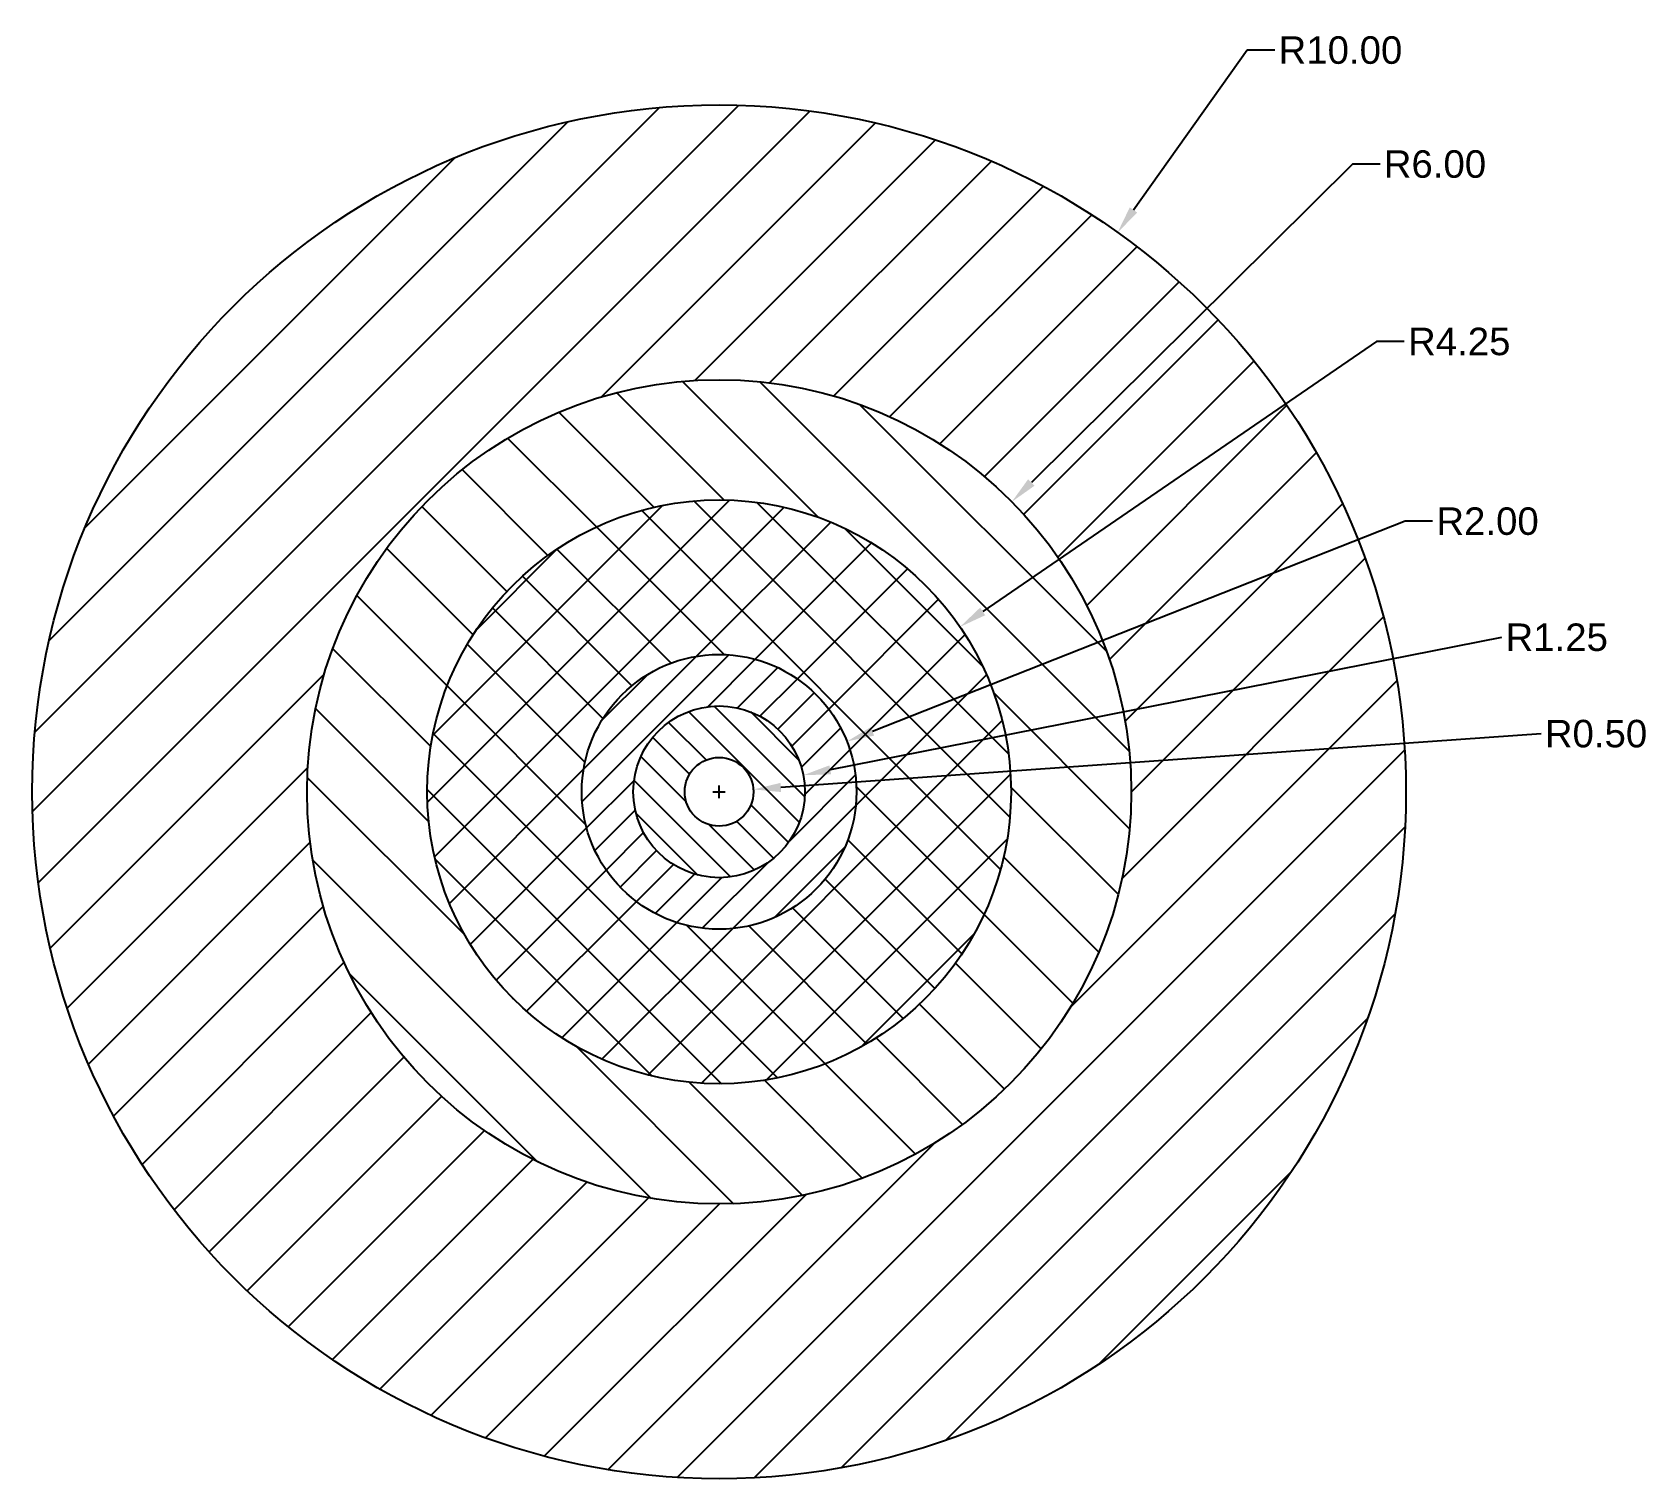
# Model space of a CAD drawing. Header units: centimetres. Extents: x 13.4 to 36.9, y 3.2 to 24.2.
import ezdxf

# ---------------------------------------------------------------- set-up
doc = ezdxf.new("R2010")
doc.units = ezdxf.units.CM
for name, color, linetype in [('Carcasa superioara 1', 4, 'Continuous'), ('Carcasa superioara 2', 6, 'Continuous'), ('Cotare', 3, 'Continuous'), ('Roata de focalizare', 211, 'Continuous'), ('Sfera centrala', 241, 'Continuous')]:
    doc.layers.add(name, color=color, linetype=linetype)
doc.styles.get("Standard").update_dxf_attribs({"font": 'arial.ttf'})
doc.dimstyles.get("Standard").update_dxf_attribs({"dimtxt": 0.4, "dimasz": 0.4, "dimexe": 0.18, "dimexo": 0.0625, "dimgap": 0.09, "dimtad": 0, "dimtih": 1, "dimtoh": 1, "dimzin": 0, "dimdsep": 46, "dimtxsty": 'Standard', "dimcen": 0.09, "dimadec": 0, "dimazin": 0, "dimtfac": 1, "dimtofl": 0, "dimtmove": 0, "dimatfit": 3, "dimfxl": 1, "dimtolj": 1, "dimtzin": 0, "dimarcsym": 0})

# ---------------------------------------------------------------- blocks, each defined once
blk = doc.blocks.new('*D15')
at = {"layer": 'Cotare', "color": 0, "lineweight": -2, "transparency": 16777216}
for p, q in [((31.08, 23.986), (29.424, 21.66)), ((31.48, 23.986), (31.08, 23.986)), ((23.3, 13.19), (23.48, 13.19)), ((23.39, 13.1), (23.39, 13.28))]:
    blk.add_line(p, q, dxfattribs=at)
at = {"layer": 'Cotare', "color": 0, "transparency": 16777216}
blk.add_solid([(29.369, 21.699), (29.478, 21.622), (29.192, 21.334)], dxfattribs=at)
at = {"layer": 'Defpoints', "color": 0, "transparency": 16777216}
for p in [(29.192, 21.334), (23.39, 13.19)]:
    blk.add_point(p, dxfattribs=at)
at = {"layer": 'Cotare', "color": 0, "transparency": 16777216, "insert": (32.436, 23.986), "char_height": 0.4, "attachment_point": 5}
blk.add_mtext('\\A1;R10.00', dxfattribs=at)
blk = doc.blocks.new('*D16')
at = {"layer": 'Cotare', "color": 0, "lineweight": -2, "transparency": 16777216}
for p, q in [((32.612, 22.327), (27.936, 17.694)), ((33.012, 22.327), (32.612, 22.327)), ((23.3, 13.19), (23.48, 13.19)), ((23.39, 13.1), (23.39, 13.28))]:
    blk.add_line(p, q, dxfattribs=at)
at = {"layer": 'Cotare', "color": 0, "transparency": 16777216}
blk.add_solid([(27.889, 17.741), (27.983, 17.647), (27.652, 17.413)], dxfattribs=at)
at = {"layer": 'Defpoints', "color": 0, "transparency": 16777216}
for p in [(27.652, 17.413), (23.39, 13.19)]:
    blk.add_point(p, dxfattribs=at)
at = {"layer": 'Cotare', "color": 0, "transparency": 16777216, "insert": (33.812, 22.327), "char_height": 0.4, "attachment_point": 5}
blk.add_mtext('\\A1;R6.00', dxfattribs=at)
blk = doc.blocks.new('*D17')
at = {"layer": 'Cotare', "color": 0, "lineweight": -2, "transparency": 16777216}
for p, q in [((32.963, 19.744), (27.227, 15.816)), ((33.363, 19.744), (32.963, 19.744)), ((23.3, 13.19), (23.48, 13.19)), ((23.39, 13.1), (23.39, 13.28))]:
    blk.add_line(p, q, dxfattribs=at)
at = {"layer": 'Cotare', "color": 0, "transparency": 16777216}
blk.add_solid([(27.189, 15.871), (27.264, 15.761), (26.897, 15.591)], dxfattribs=at)
at = {"layer": 'Defpoints', "color": 0, "transparency": 16777216}
for p in [(26.897, 15.591), (23.39, 13.19)]:
    blk.add_point(p, dxfattribs=at)
at = {"layer": 'Cotare', "color": 0, "transparency": 16777216, "insert": (34.166, 19.744), "char_height": 0.4, "attachment_point": 5}
blk.add_mtext('\\A1;R4.25', dxfattribs=at)
blk = doc.blocks.new('*D18')
at = {"layer": 'Cotare', "color": 0, "lineweight": -2, "transparency": 16777216}
for p, q in [((33.378, 17.128), (25.622, 14.07)), ((33.778, 17.128), (33.378, 17.128)), ((23.3, 13.19), (23.48, 13.19)), ((23.39, 13.1), (23.39, 13.28))]:
    blk.add_line(p, q, dxfattribs=at)
at = {"layer": 'Cotare', "color": 0, "transparency": 16777216}
blk.add_solid([(25.598, 14.132), (25.647, 14.008), (25.25, 13.923)], dxfattribs=at)
at = {"layer": 'Defpoints', "color": 0, "transparency": 16777216}
for p in [(25.25, 13.923), (23.39, 13.19)]:
    blk.add_point(p, dxfattribs=at)
at = {"layer": 'Cotare', "color": 0, "transparency": 16777216, "insert": (34.578, 17.128), "char_height": 0.4, "attachment_point": 5}
blk.add_mtext('\\A1;R2.00', dxfattribs=at)
blk = doc.blocks.new('*D19')
at = {"layer": 'Cotare', "color": 0, "lineweight": -2, "transparency": 16777216}
for p, q in [((34.782, 15.438), (25.008, 13.509)), ((23.3, 13.19), (23.48, 13.19)), ((23.39, 13.1), (23.39, 13.28))]:
    blk.add_line(p, q, dxfattribs=at)
at = {"layer": 'Cotare', "color": 0, "transparency": 16777216}
blk.add_solid([(24.995, 13.575), (25.021, 13.444), (24.616, 13.432)], dxfattribs=at)
at = {"layer": 'Defpoints', "color": 0, "transparency": 16777216}
for p in [(24.616, 13.432), (23.39, 13.19)]:
    blk.add_point(p, dxfattribs=at)
at = {"layer": 'Cotare', "color": 0, "transparency": 16777216, "insert": (35.585, 15.438), "char_height": 0.4, "attachment_point": 5}
blk.add_mtext('\\A1;R1.25', dxfattribs=at)
blk = doc.blocks.new('*D20')
at = {"layer": 'Cotare', "color": 0, "lineweight": -2, "transparency": 16777216}
for p, q in [((35.357, 14.035), (24.287, 13.253)), ((23.3, 13.19), (23.48, 13.19)), ((23.39, 13.1), (23.39, 13.28))]:
    blk.add_line(p, q, dxfattribs=at)
at = {"layer": 'Cotare', "color": 0, "transparency": 16777216}
blk.add_solid([(24.283, 13.32), (24.292, 13.187), (23.888, 13.225)], dxfattribs=at)
at = {"layer": 'Defpoints', "color": 0, "transparency": 16777216}
for p in [(23.39, 13.19), (23.888, 13.225)]:
    blk.add_point(p, dxfattribs=at)
at = {"layer": 'Cotare', "color": 0, "transparency": 16777216, "insert": (36.157, 14.035), "char_height": 0.4, "attachment_point": 5}
blk.add_mtext('\\A1;R0.50', dxfattribs=at)

msp = doc.modelspace()

# ---------------------------------------------------------------- hatches: boundary and pattern name
at = {"layer": 'Carcasa superioara 1'}
h = msp.add_hatch(dxfattribs=at)
h.set_pattern_fill('ANSI31', color=256, scale=0.25)
h.set_pattern_definition([(45, (-6.80915, -3.9313), (-0.561266, 0.561266), [])])
h.paths.add_polyline_path([(13.39, 13.19, 1), (33.39, 13.19, 1)])
h.paths.add_polyline_path([(29.39, 13.19, -1), (17.39, 13.19, -1)], flags=16)
h.paths.add_polyline_path([(27.64, 13.19, -1), (19.14, 13.19, -1)], flags=0)
h.paths.add_polyline_path([(25.39, 13.19, -1), (21.39, 13.19, -1)], flags=0)
h.paths.add_polyline_path([(24.64, 13.19, -1), (22.14, 13.19, -1)], flags=0)
h.paths.add_polyline_path([(23.89, 13.19, -1), (22.89, 13.19, -1)], flags=0)
at = {"layer": 'Carcasa superioara 2'}
h = msp.add_hatch(dxfattribs=at)
h.set_pattern_fill('ANSI31', color=256, scale=0.25, angle=90)
h.set_pattern_definition([(135, (-6.80915, -3.9313), (-0.561266, -0.561266), [])])
h.paths.add_polyline_path([(17.39, 13.19, 1), (29.39, 13.19, 1)])
h.paths.add_polyline_path([(27.64, 13.19, -1), (19.14, 13.19, -1)], flags=16)
h.paths.add_polyline_path([(25.39, 13.19, -1), (21.39, 13.19, -1)], flags=0)
h.paths.add_polyline_path([(24.64, 13.19, -1), (22.14, 13.19, -1)], flags=0)
h.paths.add_polyline_path([(23.89, 13.19, -1), (22.89, 13.19, -1)], flags=0)
at = {"layer": 'Roata de focalizare'}
h = msp.add_hatch(dxfattribs=at)
h.set_pattern_fill('ANSI31', color=256, scale=0.1)
h.set_pattern_definition([(45, (-6.80915, -3.93126), (-0.2245064, 0.2245064), [])])
h.paths.add_polyline_path([(21.39, 13.19, 1), (25.39, 13.19, 1)])
h.paths.add_polyline_path([(24.64, 13.19, -1), (22.14, 13.19, -1)], flags=16)
h.paths.add_polyline_path([(23.89, 13.19, -1), (22.89, 13.19, -1)], flags=0)
h = msp.add_hatch(dxfattribs=at)
h.set_pattern_fill('ANSI31', color=256, scale=0.1, angle=90)
h.set_pattern_definition([(135, (-6.80915, -3.93126), (-0.2245064, -0.2245064), [])])
h.paths.add_polyline_path([(22.14, 13.19, 1), (24.64, 13.19, 1)])
h.paths.add_polyline_path([(23.89, 13.19, -1), (22.89, 13.19, -1)], flags=16)
at = {"layer": 'Sfera centrala'}
h = msp.add_hatch(dxfattribs=at)
h.set_pattern_fill('ANSI31', color=256, scale=0.2)
h.set_pattern_definition([(45, (-6.80915, -3.93126), (-0.449013, 0.449013), [])])
h.paths.add_polyline_path([(19.14, 13.19, 1), (27.64, 13.19, 1)])
h.paths.add_polyline_path([(25.39, 13.19, -1), (21.39, 13.19, -1)], flags=16)
h.paths.add_polyline_path([(24.64, 13.19, -1), (22.14, 13.19, -1)], flags=0)
h.paths.add_polyline_path([(23.89, 13.19, -1), (22.89, 13.19, -1)], flags=0)
h = msp.add_hatch(dxfattribs=at)
h.set_pattern_fill('ANSI31', color=256, scale=0.2, angle=90)
h.set_pattern_definition([(135, (-6.80915, -3.93126), (-0.449013, -0.449013), [])])
h.paths.add_polyline_path([(19.14, 13.19, 1), (27.64, 13.19, 1)])
h.paths.add_polyline_path([(25.39, 13.19, -1), (21.39, 13.19, -1)], flags=16)
h.paths.add_polyline_path([(24.64, 13.19, -1), (22.14, 13.19, -1)], flags=0)
h.paths.add_polyline_path([(23.89, 13.19, -1), (22.89, 13.19, -1)], flags=0)

# ---------------------------------------------------------------- linework, layer by layer
at = {"layer": 'Carcasa superioara 1'}
for radius in [10, 6, 4.25, 2, 1.25, 0.5]:
    msp.add_circle((23.39, 13.19), radius, dxfattribs=at)

# ---------------------------------------------------------------- dimensions: what is measured, and where the dimension line sits
at = {"layer": 'Cotare'}
for mpoint, picture, middle in [((29.192, 21.334), '*D15', (32.436, 23.986)), ((27.652, 17.413), '*D16', (33.812, 22.327)), ((26.897, 15.591), '*D17', (34.166, 19.744)), ((25.25, 13.923), '*D18', (34.578, 17.128)), ((24.616, 13.432), '*D19', (34.782, 15.438)), ((23.888, 13.225), '*D20', (35.357, 14.035))]:
    dim = msp.add_radius_dim(center=(23.39, 13.19), mpoint=mpoint, dimstyle='Standard', dxfattribs=at)
    dim.commit()
    dim.dimension.update_dxf_attribs({"geometry": picture, "text_midpoint": middle, "dimtype": 164})

doc.saveas('drawing.dxf')
